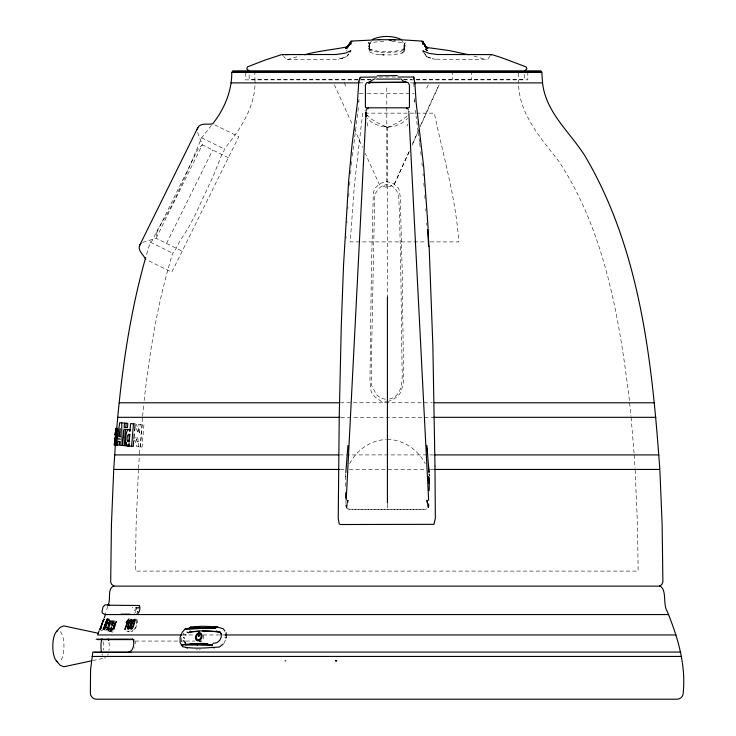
<?xml version="1.0" encoding="UTF-8"?>
<svg xmlns="http://www.w3.org/2000/svg" width="736" height="736" viewBox="0 0 736 736"><rect width="100%" height="100%" fill="white"/><g stroke="black" fill="none" stroke-linecap="round" stroke-linejoin="round"><path stroke-width="0.55" stroke-dasharray="3.68 2.76" d="M345.865 501.106L346.343 507.72L348.873 509.211L387.412 509.671L425.96 509.211L428.49 507.72L428.968 501.106M109.719 620.954L108.569 624.413M120.244 440.018L120.253 438.886L118.524 438.739M181.599 641.553L181.608 638.37L183.788 632.932M427.506 504.188L428.021 508.199L427.414 508.769L428.886 506.267L428.738 502.274M428.895 505.31L428.895 506.267M359.738 82.892L359.803 79.516M345.938 506.267L345.938 505.31L346.343 507.72L347.41 508.797L346.343 507.72L346.987 504.491M132.388 607.182L132.36 608.01M384.036 54.952L382.637 54.878L392.628 54.906L401.424 53.286L403.898 51.814L404.653 47.638L404.184 49.349L403.162 49.376L404.119 49.303L404.616 47.996L404.027 49.524L404.552 48.098M404.322 50.554L404.699 45.724L403.926 49.386L404.312 48.447M404.312 45.273L404.138 46.276L404.469 42.578L404.358 44.353M404.358 49.726L404.395 48.834M345.92 238.639L346.049 236.348M404.349 47.5L404.625 45.669L404.395 46.662M346.84 223.146L346.978 220.975M138.469 469.448L136.096 525.182L135.424 571.09L638.158 571.09L637.486 525.182L635.113 469.448M138.543 468.326L139.417 454.912M139.49 453.854L142.471 417.321M347.797 208.849L347.944 206.632M348.689 196.576L348.956 193.2M345.736 473.69L345.469 476.956L345.718 474.665M133.547 443.017L133.832 439.659M138.313 446.789L138.773 441.333L137.154 437.432L135.534 437.294L137.154 441.195L136.703 446.66L142.048 447.111L143.925 424.727L138.58 424.286L137.871 432.74L139.481 432.869L140.19 424.414M140.447 446.973L142.333 424.598M362.664 113.151L354.375 185.417L350.235 241.896L426.779 241.896M135.212 643.844L135.295 642.905A6.698 2.714 -72 0 0 135.222 641.608M349.582 185.454L349.95 181.212M358.368 107.603L352.351 156.152M350.603 173.788L350.916 170.559M351.449 165.177L351.872 160.871M142.582 416.199L143.833 403.908M144.164 400.596L144.385 398.397C149.997 349.379 158.111 300.408 172.693 253.184L174.432 251.832L179.593 241.518L188.112 228.381L194.681 215.988L213.284 175.978L221.122 156.244L223.965 151.046L224.287 148.994C240.313 129.435 256.036 106.214 254.987 79.865M118.671 439.907L118.901 437.828M346.812 508.199L347.328 504.188M211.508 125.35L201.673 137.816C190.33 164.303 179.648 191.774 165.278 217.102L158.571 227.948L152.067 240.782L150.328 242.126L145.949 256.57M136.298 609.914L136.546 608.58M407.532 124.136L407.054 126.132M404.119 49.303L404.303 48.512M107.686 606.262L105.377 614.569M404.395 46.552L404.625 45.779M109.958 621.083L108.551 625.03M136.096 622.242C138.175 618.718 135.691 628.489 133.924 629.657A1.306 0.515 -67.6 0 1 133.501 629.482L133.464 629.206M105.184 626.667L107.852 627.734L107.401 629.749L109.342 624.818L106.619 623.705M135.185 442.741L137.154 437.432M107.852 627.734C105.147 635.49 110.593 623.291 111.357 621.386C120.722 621.938 104.751 640.292 109.406 625.72A3.349 0.488 -68.3 0 0 109.82 624.183L107.125 622.555M133.17 443.661L135.534 437.294M107.796 620.338L111.016 621.488L111.504 620.236L108.836 619.178M108.404 623.42L109.038 621.948M134.228 648.094L134.44 647.579M106.6 623.19L109.268 624.257L110.464 621.405M412.022 145.323L419.262 128.616M420.486 125.736L430.431 103.178A96.269 8.473 -62.7 0 1 437.377 88.421L439.171 84.741L420.238 126.693M108.56 622.564L108.864 621.865M412.85 143.253L418.076 131.578M409.207 151.671L394.073 184.8L386.786 187.57L379.5 184.8L365.304 153.465M409.078 151.671L394.073 184.8M419.538 142.25L418.057 131.486L419.373 128.616M223.873 643.374L225.786 639.262M106.794 628.774L108.164 625.554L107.622 626.548M106.656 629.464L107.143 628.424M135.783 611.478L134.651 613.474M166.538 243.432L212.722 149.988M426.659 88.127L429.327 82.892M489.983 56.138L487.618 59.423L486.257 59.625L435.657 59.202L436.66 59.45C435.859 59.726 427.395 57.123 432.878 59.092M369.776 43.7L371.284 41.198M348.901 53.756L346.674 56.396L341.587 58.457L342.921 58.126M349.646 463.616C356.693 449.99 370.806 439.898 386.391 439.567M109.268 624.257L109.857 623.696M106.278 630.163L105.8 630.688M404.45 48.493L400.991 50.296L392.96 51.483L379.16 51.41L370.521 49.597L371.312 49.827C370.236 49.156 367.926 48.493 370.438 49.367L369.49 49.294L368.975 48.079L369.352 51.318L370.263 52.422L376.206 54.28L380.632 54.74M110.934 631.129L113.795 621.902L113.74 620.255L109.94 628.636L109.572 630.964L110.428 630.688A3.202 0.773 -68.9 0 0 111.246 629.243L112.295 625.195L114.117 622.352M109.802 631.194L112.433 632.206L113.059 631.7A3.202 0.773 -68.9 0 0 113.878 630.255L116.61 621.699L113.74 620.255M116.5 621.313C114.347 623.999 112.47 628.756 112.433 632.206M136.022 620.632C139.895 618.36 135.332 632.27 132.866 630.099L132.397 631.552L129.435 630.531M129.527 631.046L128.561 631.736L126.638 630.973M402.104 52.891L403.034 52.468L401.893 53.093M346.325 50.536L347.208 49.864M407.155 115.994C403.898 119.214 393.686 125.249 387.412 127.31L379.932 126.169L372.434 122.829L367.485 118.717A5.64 5.64 0 0 1 367.089 118.202M110.188 630.108C112.746 627.67 111.614 623.429 110.188 628.838C110.814 635.315 118.579 625.563 111.762 625.766M113.353 621.331C109.646 623.456 114.88 628.047 115.791 623.981C116.684 619.684 112.314 621.506 112.139 624.689M115.984 622.352L114.77 625.701M114.393 626.787L113.105 628.976L112.82 631.129M109.296 624.772L108.634 625.766L110.823 620.135L111.504 620.236M342.792 58.043L334.77 59.616L287.325 59.625L285.954 59.423L283.581 56.129M119.14 439.466L120.253 438.886M345.883 56.828L343.73 57.804M108.302 630.108L111.486 621.331M107.925 631.194C111.752 627.044 114.374 612.067 108.661 626.989C105.441 641.728 120.879 620.908 111.863 620.255M142.637 242.392L156.115 238.28L182.178 251.16M114.494 621.267L111.734 626.741L110.556 632.206M287.325 59.625L299.764 56.028M384.652 126.463L387.412 127.31L390.181 126.463M387.679 401.589L392.757 399.804L398.139 395.996L401.074 391.736L403.613 381.763L402.178 269.79L400.2 196.172L398.94 189.262L397.688 187.229L393.153 183.43L386.658 181.479L381.349 183.071L378.433 184.938L375.443 187.8L373.318 192.501L371.404 269.79L369.969 380.604L370.926 390.457L371.947 393.226L374.679 396.713L382.462 402.224L386.777 401.856M340.621 58.779L342.378 58.356M92.8 660.578L105.082 657.956M367.678 115.994L367.034 115.322L371.386 119.103L378.736 123.473L387.412 127.31L394.892 126.169L402.399 122.829L407.348 118.717A5.64 5.64 0 0 0 407.551 118.468M389.454 399.032C405.426 395.444 401.819 373.879 402.012 361.91C401.626 336.748 401.267 311.595 401.046 286.424C400.467 256.505 400.016 226.568 398.746 196.668C397.928 190.56 393.254 185.214 387.108 184.405L381.818 186.033L378.47 188.959L375.13 193.826L374.67 197.036L371.395 362.186L371.662 385.462L376.519 394.809L381.211 398.342L386.032 399.363M430.956 58.227L426.438 56.525L423.734 52.155M338.174 59.193L338.413 59.239M348.873 509.165L387.412 509.671L425.96 509.165M378.994 77.013L395.692 77.013M370.852 79.332L249.145 79.332L249.145 71.806M403.862 79.332L411.912 79.332M416.208 79.332L524.428 79.332L524.428 71.806M371.202 79.865L245.76 79.865L245.76 71.456M403.484 79.865L527.813 79.865L527.813 71.456M359.343 82.892L364.421 82.892M410.265 82.892L414.23 82.892M359.343 93.619L366.206 93.619M367.347 93.619L414.23 93.619M364.955 113.151L415.371 113.151M416.484 113.151L434.314 113.151C443.256 155.912 455.842 198.002 458.795 241.896L427.92 241.896M340.317 402.785L432.363 402.785M340.934 417.321L433.522 417.321M339.544 454.912L433.118 454.912M340.28 469.448L345.018 469.448M349.342 469.448L426.503 469.448M429.907 469.448L434.203 469.448M182.482 634.947L193.982 634.947M203.173 634.947L224.968 634.947M135.314 641.065L184.653 641.065M185.803 641.065L194.976 641.065M383.668 54.924L378.966 54.611L379.785 54.666M137.154 441.195L138.773 441.333M387.412 439.438C403.356 439.604 417.993 449.604 425.187 463.616M368.975 42.9L368.34 42.734L369.205 44.059L369.159 43.203M473.818 56.028L486.257 59.625M430.183 57.978L427.414 56.884M100.749 630.117L102.562 630.789M112.295 625.195L114.926 626.207M111.614 625.195L114.246 626.207M108.348 620.42L111.016 621.488M104.954 626.759L107.631 627.817M104.65 628.719L107.327 629.777M134.844 618.912L137.319 619.924M214.7 124.798L238.749 136.684L171.782 272.191L146.731 259.808M201.673 137.816L224.287 148.994M228.362 157.716L202.299 144.836L197.579 132.278M150.328 242.126L172.693 253.184M424.718 53.774L426.88 56.819L426.172 55.982M426.043 55.973L426.438 56.525M128.285 631.644L128.036 630.954M401.313 39.542L403.843 43.7M344.246 82.892L346.914 88.127M130.612 434.36L130.971 435.105M334.356 84.741L352.912 125.736M354.2 128.616L362.572 147.384M369.214 46.589L368.92 45.779L369.417 49.34L368.984 45.65L369.224 46.681M136.326 428.545L137.871 432.74M139.481 432.869L136.335 424.092M369.389 46.055L369.251 44.362L369.389 46.055L369.012 44.381L369.205 45.255M367.779 126.132L366.997 122.526M369.224 48.824L369.067 48.042L369.288 50.407L369.251 49.717M427.846 504.491L428.49 507.72M429.106 474.665L429.244 475.658M418.057 131.486L416.052 115.938M419.667 143.253L420.458 149.528M369.546 51.575L369.573 51.805M420.725 151.671L421.222 156.152M415.831 113.896L415.205 107.603M629.409 400.596L629.188 398.397C619.022 316.866 604.909 231.84 559.185 161.791C540.601 137.752 517.307 112.341 518.595 79.865M629.63 402.785L630.991 416.199M631.111 417.321L634.092 453.854M421.921 163.024L422.234 166.253M422.979 173.788L423.163 175.913M423.816 183.328L424.092 186.512M429.097 473.69L429.272 475.87M424.801 195.454L425.058 198.83M425.785 208.849L425.932 211.057M414.506 98.523L414.837 103.178A73.996 12.852 90 0 1 414.635 100.4M634.156 454.912L635.039 468.326M369.325 48.456L369.27 47.555M426.733 223.146L426.871 225.326M413.834 82.892L414 88.421M345.598 486.321L345.432 477.213A25.107 25.107 0 0 1 345.837 474.03M518.705 73.131L518.705 79.332M471.583 71.07L471.583 79.332M452.741 71.07L452.741 79.332M387.412 127.31L387.412 296.461M387.412 504.261L387.412 509.671M386.786 87.924L386.786 106.416M386.786 107.511L386.786 187.57M254.877 71.07L254.877 79.332M428.996 474.03A25.107 25.107 0 0 1 429.281 475.934M203.421 635.37A4.223 3.119 -67.1 0 1 202.74 639.446M200.054 648.968A5.272 1.877 -90 0 1 199.75 650.063M197.092 650.063A5.272 1.877 -90 0 1 196.797 648.968M102.976 641.774A5.272 1.877 -90 0 1 103.371 650.063M60.297 631.608A15.668 5.594 -90 0 1 63.977 646.337A15.668 5.594 -90 0 1 60.297 661.057M108.983 642.362A11.62 4.149 -90 0 1 108.983 650.311M108.256 653.798A11.62 4.149 -90 0 1 107.75 655.233M105.809 657.772A11.62 4.149 -90 0 1 104.365 657.772M102.424 655.233A11.62 4.149 -90 0 1 101.908 653.798M383.806 41.428A17.296 2.797 0 0 0 369.509 44.178L369.509 49.597A17.296 2.797 0 0 0 386.805 52.394A17.296 2.797 0 0 0 404.101 49.597L404.101 44.178A17.296 2.797 0 0 0 389.813 41.428M404.45 43.212L404.414 43.994L405.269 42.734L404.414 43.801L404.487 43.222M359.002 99.452L358.809 102.249A73.996 12.852 90 0 0 359.012 99.461M404.404 46.635L404.625 45.834L404.404 46.635M404.312 47.159L404.082 47.96L404.312 47.178M404.404 45.319L404.634 44.39L404.404 45.319M156.943 232.153L156.115 238.28L202.299 144.836L197.929 149.215L156.943 232.153M404.34 45.871L404.064 46.81L404.331 45.917M404.239 50.766L403.898 51.676L404.239 50.766M348.468 54.317L347.245 55.973L348.468 54.317M404.938 45.972L405.426 45.88L404.938 45.972M369.665 49.367L369.306 48.521L369.665 49.367M369.555 46.534L369.279 45.844L369.555 46.534M369.601 47.858L369.297 47.224L369.601 47.858M369.03 42.78L369.205 43.332L369.03 42.78"/><path stroke-width="1.1" d="M120.17 436.678L120.189 428.582L118.864 436.568L120.603 436.715M408.802 112.369L408.811 110.934M428.729 478.308L428.748 476.661L428.674 483.184M429.162 490.572L429.382 478.253M138.662 607.274L138.644 608.157M358.607 84.382L358.671 81.3L360.511 77.197L376.768 77.013M231.766 72.413C231.95 91.227 224.222 109.222 212.695 123.814C208.132 124.899 200.597 122.36 197.818 127.678L139.766 245.134C137.227 250.58 143.814 255.024 145.728 259.311M358.598 84.732L357.411 102.838L352.093 144.256L348.606 181.59L343.546 265.089L341.311 324.797L339.25 415.766L338.229 518.319L339.158 523.83L340.317 524.52L433.927 524.336L435.344 518.319L434.967 466.155M128.855 652.068C133.372 650.937 134.66 643.632 133.336 639.612L132.682 639.115L96.158 639.17M113.694 470.414L111.44 524.52L110.685 582.056L111.541 584.292L113.979 585.976M252.595 71.99L268.088 71.99L231.785 72.211L541.751 72.036M346.196 500.25L366.05 111.854M115.377 444.645L113.749 469.448L339.379 469.448M347.935 445.501L345.828 472.604M115.754 440.11L115.938 437.846M116.693 428.784C121.661 371.1 129.812 313.416 145.654 257.628M115.534 444.884L116.674 433.191L115.837 444.903M116.242 444.94L117.272 428.334L116.647 431.305L116.49 428.637L115.129 444.848L119.195 445.188L119.646 442.437M122.59 445.473L123.952 429.263L127.3 429.548M124.237 445.611L125.598 429.401M125.764 427.46L126.114 423.237M126.215 442.511L125.939 445.758L120.124 445.271L120.143 441.545L118.054 441.37L117.456 445.041M128.938 446.007L129.14 443.606L127.944 445.584L126.463 446.007C124.927 440.79 125.267 434.176 127.908 429.364L129.113 429.824L129.95 431.37L130.603 423.614L135.148 423.991M131.606 446.228L133.483 423.853M133.547 443.017L133.262 446.366L127.374 445.97M133.924 438.536L134.302 434.065M134.578 430.707L135.047 425.114M114.972 439.217L115.221 436.724M116.362 444.949L119.692 422.694L123.427 423.007M347.456 503.185L347.843 500.176L347.41 502.329M680.736 652.068L92.837 652.068L90.574 669.686L90.372 693.054C90.307 696.339 93.233 699.274 96.517 699.2L677.056 699.2C680.34 699.274 683.275 696.339 683.201 693.054C686.053 664.654 677.819 637.376 667.267 611.478C662.713 604.918 667.101 589.968 660.146 586.132L113.427 586.132C106.95 589.315 111.292 599.73 107.944 605.213L139.417 605.498C140.714 608.46 139.398 613.916 135.976 614.569M99.82 629.685L103.905 618.838L103.592 620.227M197.248 129.619L197.818 127.678M103.491 620.144L102.838 621.35M359.821 78.393L360.014 77.703M366.013 110.722L366.427 109.268L368.957 107.815L405.867 107.815L408.406 109.268M114.328 443.054L114.301 445.142L115.276 440.634L114.917 440.036L114.614 441.499L114.687 438.196L115.497 438.27L115.552 437.561L115.708 428.205L115.405 430.542M100.952 628.323L101.099 627.808M103.417 620.42L103.104 621.377M100.777 628.489L101.117 627.431M104.356 617.642L105.377 614.569L668.205 614.569M103.003 621.938L103.334 621M117.171 428.913L117.088 428.315L116.748 428.674M99.121 630.789L97.566 634.947L181.332 634.947M102.534 622.122L100.243 628.691L101.218 626.483M101.494 625.756L102.046 624.303M100.795 627.826L101.172 626.879M129.812 434.286L129.214 441.582M100.492 628.544L99.93 629.694M103.905 620.043L104.208 619.381M134.936 610.512L135.304 609.73M137.384 612.113L137.715 611.414M304.658 54.768C318.706 50.821 333.518 49.643 347.631 46.791L350.594 41.869L351.771 41.06L379.666 39.67L378.332 39.689M348.873 45.016L347.631 46.791L346.086 47.573L347.631 46.791L351.026 41.308L350.548 41.934M139.766 245.134L140.962 243.515M349.913 52.063L350.741 50.72L345.414 53.13L336.223 54.51L281.778 54.574L265.015 60.085L247.489 66.875L246.689 68.89L248.943 70.656M349.02 44.721L347.696 46.837L346.086 47.564M368.248 107.815L365.838 107.695L365.396 106.922L365.396 84.98L366.74 82.653L406.75 82.294L408.094 82.653L409.437 84.98L409.437 106.922L408.986 107.695L406.585 107.815M56.479 631.608L60.067 627.458L63.765 625.894L98.385 633.282M185.766 628.397L182.197 632.242L180.099 637.477L180.09 642.583L182.546 646.714C194.267 649.29 207.368 647.708 219.383 647.045L223.128 643.982M372.296 39.542C380.733 35.438 392.877 35.438 401.313 39.542M377.163 75.808L397.357 75.569M490.627 55.062L492.007 54.639L500.968 57.472L526.084 66.875L526.884 68.89L524.639 70.656M129.527 652.068L130.272 651.783M351.587 41.492L350.594 42.118L351.863 41.391M659.594 585.976L661.646 584.752L662.888 582.056L662.133 524.52L659.888 470.414M232.705 70.849L540.877 70.849M219.53 631.801L220.588 632.39C210.082 630.375 198.536 630.145 188.094 632.62L186.926 632.031M188.388 632.721L190.357 632.086M129.591 429.502L130.787 429.962L129.113 429.824M91.687 660.808L63.765 666.77L60.067 665.206L56.479 661.057M212.971 643.411L216.872 642.694L219.705 640.384L221.26 637.045L221.085 633.641M284.998 660.91L285.761 660.836M193.743 627.449L195.877 627.311M196.53 643.614L198.812 643.476M191.342 631.773L199.29 631.35M195.656 643.632L197.929 643.512M405.462 82.469L406.327 82.46M370.788 82.46C364.458 85.284 373.603 78.669 375.176 78.853M379.518 39.67L402.445 39.873L421.599 41.041L422.988 41.878L426.098 47.214L424.709 45.089L426.061 46.957L424.709 45.089L425.831 46.736L427.487 47.573L449.144 50.572L468.915 54.768M491.188 54.593L437.359 54.51L429.07 53.378L422.878 50.766L423.678 52.072M268.079 72.165L541.751 72.165M397.918 77.013L413.733 77.013L414.966 84.014M376.547 79.092L399.97 79.092M368.074 82.294L406.75 82.294M231.021 82.892L358.598 82.892M414.975 82.892L542.561 82.892C545.762 112.571 570.17 132.287 585.102 156.152C640.614 250.378 652.133 362.498 659.824 469.448L434.203 469.448M119.158 402.785L339.186 402.785M434.387 402.785L654.424 402.785M117.686 417.321L340.06 417.321M433.522 417.321L655.896 417.321M114.706 454.912L338.394 454.912M434.038 454.912L658.876 454.912M109.287 604.891L105.009 604.891L102.994 606.988L101.973 612.03L102.69 613.355L105.377 614.569M121.026 614.146L130.097 614.146M224.968 634.947L676.007 634.947M133.878 639.602L97.667 639.612M94.374 652.409L130.907 652.409M92.037 656.438L681.536 656.438M288.724 54.574L285.356 54.574L285.991 54.574M202.694 631.166L216.945 631.608L219.162 632.215M200.192 643.393L207.874 643.632M214.084 627.238L218.38 627.385L217.313 626.796L202.207 626.272L190.44 626.989L191.608 627.578M201.084 643.448L206.724 643.641M128.754 429.548L130.428 429.686M127.742 441.646L129.186 439.64L128.938 434.222C126.923 434.074 125.718 442.704 129.499 441.839M127.944 445.584L129.619 445.722L128.542 446.338L127.586 444.838M406.622 82.46L404.064 81.797L400.918 78.918M219.337 627.642L223.128 628.691L224.894 631.056M421.544 41.372L422.988 42.127L421.958 41.483M132.526 639.17L133.133 639.455A6.698 2.714 -72 0 1 133.86 641.166M183.457 637.597L184.635 638.186M425.831 46.736L427.487 47.564L425.831 46.736L422.51 41.308M184.736 634.386L185.914 634.975M183.439 640.734L184.626 641.323L185.886 643.466L184.708 642.878M189.916 631.046L191.075 631.635M186.236 647.606L187.395 648.195M216.099 630.853L217.175 631.442M213.1 647.413L214.176 648.002M282.44 54.574L282.946 55.053M220.266 632.518L221.389 634.027M424.709 45.006L426.061 46.856M427.634 503.406L426.99 500.176L427.377 503.185M366.04 112.304L366.178 116.5M225.216 637.643L226.338 637.864L226.072 632.629M542.561 82.892L541.806 72.413M429.005 472.604L426.898 445.501M428.444 465.787L428.95 471.978M428.14 228.178L423.752 167.284L416.134 102.552L414.966 84.382M408.866 113.519L428.637 500.25M429.152 246.79L432.878 346.325L434.967 465.925M413.733 77.013L413.77 78.973M345.708 492.678L345.81 497.95M121.698 422.86L122.056 445.427M123.547 430.91L123.648 437.672M426.954 450.874L426.926 448.077L426.935 449.466M387.412 296.728L387.412 503.176M201.305 640.946A4.223 3.119 -67.1 0 1 199.603 641.516M57.417 661.765A15.668 5.594 -90 0 1 52.799 646.337A15.668 5.594 -90 0 1 57.417 630.899M108.256 638.866A11.62 4.149 -90 0 1 108.67 640.522M101.494 652.142A11.62 4.149 -90 0 1 101.908 638.866M107.051 619.896L105.11 624.689L107.051 619.896M131.431 620.42L129.683 626.474L128.386 628.636A1.306 0.515 -67.6 0 1 127.954 628.47C128.156 626.262 129.416 619.749 131.431 620.42M134.513 620.42L132.756 626.474L131.459 628.636A1.306 0.515 -67.6 0 1 131.036 628.47C131.229 626.262 132.498 619.749 134.513 620.42M137.181 607.844L135.746 607.945L137.181 607.908M115.488 432.676L114.936 435.224L115.414 431.885L115.488 432.676M124.467 423.099L124.108 427.322L127.466 427.607L127.816 423.375L124.467 423.099M197.441 643.54L197.303 645.003L185.72 645.021L197.441 643.54L182.068 644.892L197.441 643.54M103.077 629.206L105.101 625.913L107.419 618.764L103.077 629.206M104.172 629.308L104.236 629.786L106.72 624.643A3.349 0.488 -68.3 0 0 107.152 623.116L107.125 622.555L106.6 623.19L108.836 619.178L108.146 619.068C106.812 623.484 104.779 628.572 104.172 629.308M132.038 619.96C131.808 622.049 129.306 631.93 127.31 628.544C127.622 626.456 129.932 616.897 132.038 619.96M135.12 619.96C134.89 622.049 132.388 631.93 130.392 628.544C130.704 626.456 133.014 616.897 135.12 619.96M198.84 632.932L198.039 634.294A3.018 2.226 -67.1 0 0 196.687 638.692A3.018 2.226 -67.1 0 0 200.229 638.655A3.018 2.226 -67.1 0 0 200.348 634.276L199.806 634.082L199.999 632.923L200.974 633.254A4.223 3.119 -67.1 0 1 200.808 639.391A4.223 3.119 -67.1 0 1 195.85 639.446A4.223 3.119 -67.1 0 1 197.745 633.291L198.84 632.932M199.014 632.932L198.426 636.456L199.208 636.447L199.796 632.923L199.014 632.932M212.327 644.828L212.17 645.509L197.147 644.984L197.579 643.687L212.327 644.828M189.253 627.854L189.097 628.47L200.523 628.443L215.703 628.277L215.97 627.661L189.253 627.854M126.62 621.524L126.187 622.794L127.696 621.212L124.862 629.593L128.984 618.838L126.62 621.524M350.603 44.178L351.035 43.534L350.603 44.178M348.873 45.347L347.484 47.214L348.873 45.347M350.998 41.354L350.594 41.869L350.998 41.354M351.09 41.409L350.594 41.961L351.09 41.409M428.968 246.045L428.536 246.505L427.828 229.052L428.968 246.045M347.613 47.592L345.81 48.475L347.613 47.592M336.683 660.836L335.496 660.836L336.683 660.836M200.523 628.443L185.325 628.958L200.523 628.443M390.871 39.67L389.132 39.67L391.984 39.689L389.758 39.67L390.844 39.689M395.333 39.689L393.907 39.67L395.333 39.689M427.772 48.475L425.969 47.518L424.709 45.623L426.015 47.5L427.772 48.475M422.519 41.345L423.071 42.081L422.519 41.345M427.248 50.536L425.693 49.119L427.248 50.536M422.519 41.501L422.988 42.016L422.519 41.501M422.979 44.188L422.51 43.534L422.979 44.188M424.709 45.154L425.96 47.03L424.709 45.154"/></g></svg>
